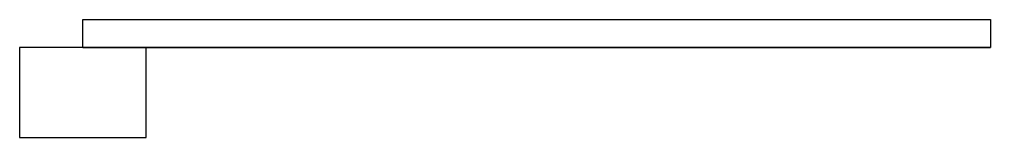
# Model space of a CAD drawing. Extents: x -0.23 to 3.22, y -0.32 to 0.1.
import ezdxf

# ---------------------------------------------------------------- set-up
doc = ezdxf.new("R2010")
doc.units = 0
doc.header["$LTSCALE"] = 0.2

msp = doc.modelspace()

# ---------------------------------------------------------------- linework, layer by layer
at = {"ltscale": 0.5}
for p, q in [((0, 0.1), (3.225, 0.1)), ((0, 0), (3.225, 0))]:
    msp.add_line(p, q, dxfattribs=at)
at = {"ltscale": 0.5, "flags": 128}
for points in [[(0, 0.1), (3.225, 0.1), (3.225, 0), (0, 0)], [(-0.225, -0.32), (0.225, -0.32), (0.225, 0), (-0.225, 0)]]:
    msp.add_lwpolyline(points, close=True, dxfattribs=at)

doc.saveas('drawing.dxf')
